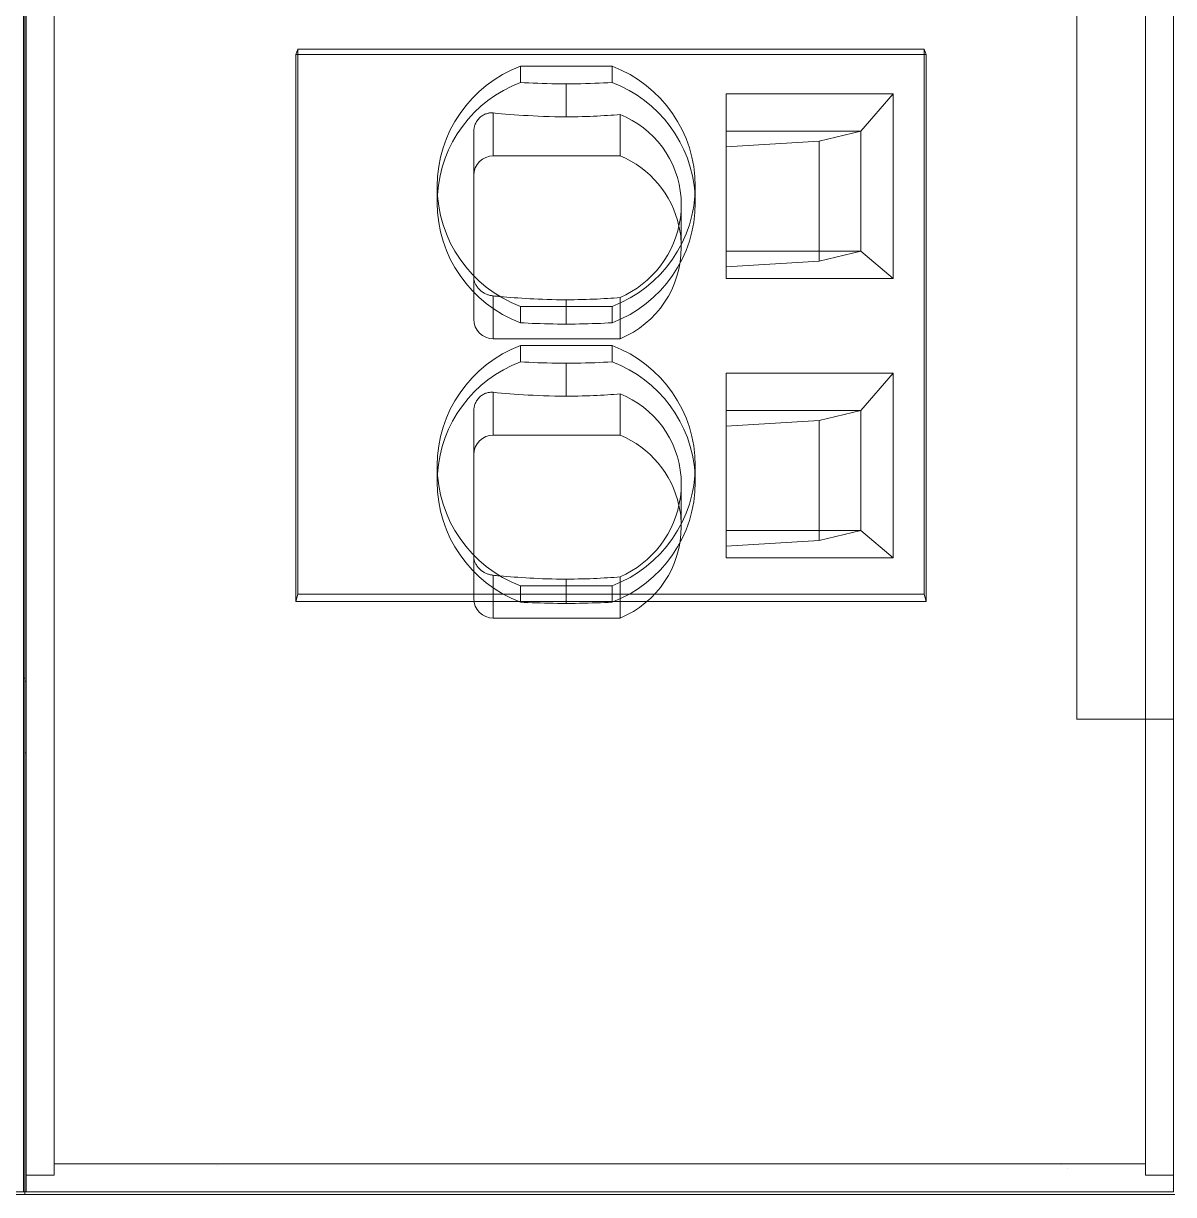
# Model space of a CAD drawing. Header units: millimetres. Extents: x 4137 to 6698, y 1400 to 3585.
# Drawn here: x 4428.68 to 4469.68, y 2530.65 to 2572.41 of the extents above; entities that cross this region are included whole.
import ezdxf

# ---------------------------------------------------------------- set-up
doc = ezdxf.new("R2010")
doc.units = ezdxf.units.MM
doc.layers.add('000-SI-Oprema', color=30, linetype='Continuous', lineweight=0)

msp = doc.modelspace()

# ---------------------------------------------------------------- linework, layer by layer
at = {"layer": '000-SI-Oprema', "color": 0, "linetype": 'ByBlock', "lineweight": 0}
for p, q in [((4428.68, 2530.745), (4428.68, 2660.745)), ((4428.68, 2549.295), (4428.68, 2660.745)), ((4428.68, 2660.745), (4428.68, 2530.745)), ((4428.68, 2549.295), (4428.68, 2660.745)), ((4428.728, 2530.646), (4428.728, 2660.646)), ((4428.728, 2549.195), (4428.728, 2660.646)), ((4428.728, 2660.646), (4428.728, 2530.646)), ((4428.728, 2549.195), (4428.728, 2660.646)), ((4428.776, 2660.546), (4428.776, 2547.605)), ((4466.226, 2660.546), (4466.226, 2547.605)), ((4469.676, 2660.546), (4469.676, 2547.604)), ((4429.776, 2660.044), (4429.776, 2548.761)), ((4468.676, 2548.761), (4468.676, 2660.071)), ((4438.464, 2571.493), (4438.388, 2571.308)), ((4438.39, 2551.796), (4438.388, 2571.308)), ((4438.388, 2571.308), (4438.464, 2571.308)), ((4438.464, 2571.493), (4438.464, 2552.053)), ((4438.464, 2571.493), (4460.787, 2571.493)), ((4438.464, 2571.308), (4460.787, 2571.308)), ((4460.787, 2571.493), (4460.863, 2571.308)), ((4460.787, 2571.493), (4460.787, 2552.053)), ((4460.787, 2571.308), (4460.863, 2571.308)), ((4460.862, 2551.796), (4460.863, 2571.308)), ((4449.662, 2570.886), (4446.394, 2570.886)), ((4446.394, 2570.886), (4446.394, 2570.302)), ((4449.662, 2570.886), (4449.662, 2570.302)), ((4446.394, 2570.302), (4446.543, 2570.295)), ((4446.543, 2570.295), (4446.696, 2570.288)), ((4446.696, 2570.288), (4446.852, 2570.281)), ((4446.852, 2570.281), (4447.012, 2570.275)), ((4449.043, 2570.275), (4449.203, 2570.281)), ((4449.203, 2570.281), (4449.359, 2570.288)), ((4449.359, 2570.288), (4449.512, 2570.295)), ((4449.512, 2570.295), (4449.662, 2570.302)), ((4447.012, 2570.275), (4447.175, 2570.27)), ((4447.175, 2570.27), (4447.341, 2570.265)), ((4447.341, 2570.265), (4447.51, 2570.262)), ((4447.51, 2570.262), (4447.682, 2570.259)), ((4447.682, 2570.259), (4447.854, 2570.258)), ((4447.854, 2570.258), (4448.028, 2570.257)), ((4448.028, 2570.257), (4448.201, 2570.258)), ((4448.028, 2569.081), (4448.028, 2570.257)), ((4448.201, 2570.258), (4448.374, 2570.259)), ((4448.374, 2570.259), (4448.545, 2570.262)), ((4448.545, 2570.262), (4448.714, 2570.265)), ((4448.714, 2570.265), (4448.88, 2570.27)), ((4448.88, 2570.27), (4449.043, 2570.275)), ((4453.728, 2563.311), (4453.728, 2569.895)), ((4459.682, 2569.895), (4453.728, 2569.895)), ((4458.528, 2568.57), (4459.682, 2569.895)), ((4459.682, 2569.895), (4459.682, 2563.311)), ((4444.921, 2569.029), (4444.896, 2569.001)), ((4444.947, 2569.055), (4444.921, 2569.029)), ((4444.975, 2569.079), (4444.947, 2569.055)), ((4445.003, 2569.101), (4444.975, 2569.079)), ((4445.032, 2569.121), (4445.003, 2569.101)), ((4445.061, 2569.139), (4445.032, 2569.121)), ((4445.091, 2569.155), (4445.061, 2569.139)), ((4445.121, 2569.17), (4445.091, 2569.155)), ((4445.151, 2569.182), (4445.121, 2569.17)), ((4445.181, 2569.192), (4445.151, 2569.182)), ((4445.21, 2569.201), (4445.181, 2569.192)), ((4445.239, 2569.208), (4445.21, 2569.201)), ((4445.267, 2569.213), (4445.239, 2569.208)), ((4445.295, 2569.217), (4445.267, 2569.213)), ((4445.323, 2569.219), (4445.295, 2569.217)), ((4445.35, 2569.221), (4445.323, 2569.219)), ((4445.376, 2569.221), (4445.35, 2569.221)), ((4445.402, 2569.22), (4445.376, 2569.221)), ((4445.428, 2569.218), (4445.402, 2569.22)), ((4445.428, 2569.218), (4445.571, 2569.205)), ((4445.428, 2569.218), (4445.428, 2567.691)), ((4445.571, 2569.205), (4445.716, 2569.192)), ((4445.716, 2569.192), (4445.865, 2569.179)), ((4445.865, 2569.179), (4446.017, 2569.167)), ((4446.017, 2569.167), (4446.174, 2569.155)), ((4446.174, 2569.155), (4446.334, 2569.144)), ((4446.334, 2569.144), (4446.499, 2569.133)), ((4446.499, 2569.133), (4446.67, 2569.122)), ((4446.67, 2569.122), (4446.847, 2569.112)), ((4446.847, 2569.112), (4447.03, 2569.104)), ((4447.03, 2569.104), (4447.218, 2569.096)), ((4447.218, 2569.096), (4447.414, 2569.09)), ((4447.414, 2569.09), (4447.615, 2569.085)), ((4447.615, 2569.085), (4447.82, 2569.082)), ((4447.82, 2569.082), (4448.028, 2569.081)), ((4448.028, 2569.081), (4448.172, 2569.082)), ((4448.172, 2569.082), (4448.315, 2569.083)), ((4448.315, 2569.083), (4448.457, 2569.086)), ((4448.457, 2569.086), (4448.598, 2569.089)), ((4448.598, 2569.089), (4448.735, 2569.093)), ((4448.735, 2569.093), (4448.869, 2569.097)), ((4448.869, 2569.097), (4449, 2569.103)), ((4449, 2569.103), (4449.128, 2569.109)), ((4449.128, 2569.109), (4449.253, 2569.115)), ((4449.253, 2569.115), (4449.376, 2569.122)), ((4449.376, 2569.122), (4449.495, 2569.129)), ((4449.495, 2569.129), (4449.612, 2569.136)), ((4449.612, 2569.136), (4449.726, 2569.144)), ((4449.726, 2569.144), (4449.838, 2569.152)), ((4449.838, 2569.152), (4449.948, 2569.16)), ((4449.948, 2569.16), (4449.948, 2567.691)), ((4450.168, 2569.064), (4449.948, 2569.16)), ((4450.38, 2568.953), (4450.168, 2569.064)), ((4444.732, 2568.606), (4444.729, 2568.577)), ((4444.736, 2568.635), (4444.732, 2568.606)), ((4444.74, 2568.665), (4444.736, 2568.635)), ((4444.746, 2568.695), (4444.74, 2568.665)), ((4444.754, 2568.726), (4444.746, 2568.695)), ((4444.763, 2568.757), (4444.754, 2568.726)), ((4444.773, 2568.788), (4444.763, 2568.757)), ((4444.785, 2568.819), (4444.773, 2568.788)), ((4444.799, 2568.85), (4444.785, 2568.819)), ((4444.815, 2568.882), (4444.799, 2568.85)), ((4444.832, 2568.912), (4444.815, 2568.882)), ((4444.852, 2568.943), (4444.832, 2568.912)), ((4444.873, 2568.972), (4444.852, 2568.943)), ((4444.896, 2569.001), (4444.873, 2568.972)), ((4450.585, 2568.828), (4450.38, 2568.953)), ((4450.78, 2568.689), (4450.585, 2568.828)), ((4450.965, 2568.536), (4450.78, 2568.689)), ((4444.729, 2568.577), (4444.728, 2568.549)), ((4444.728, 2568.549), (4444.728, 2568.522)), ((4444.728, 2568.344), (4444.728, 2568.522)), ((4444.728, 2568.163), (4444.728, 2568.344)), ((4451.14, 2568.37), (4450.965, 2568.536)), ((4451.303, 2568.192), (4451.14, 2568.37)), ((4451.454, 2568.002), (4451.303, 2568.192)), ((4453.728, 2568.57), (4458.528, 2568.57)), ((4457.043, 2568.215), (4453.728, 2568.012)), ((4457.043, 2568.215), (4458.528, 2568.57)), ((4457.043, 2564.287), (4457.043, 2568.215)), ((4458.528, 2564.287), (4458.528, 2568.57)), ((4444.728, 2567.979), (4444.728, 2568.163)), ((4444.728, 2567.79), (4444.728, 2567.979)), ((4444.728, 2567.596), (4444.728, 2567.79)), ((4451.591, 2567.801), (4451.454, 2568.002)), ((4451.714, 2567.591), (4451.591, 2567.801)), ((4444.728, 2567.397), (4444.728, 2567.596)), ((4444.728, 2567.193), (4444.728, 2567.397)), ((4449.948, 2567.691), (4445.428, 2567.691)), ((4451.822, 2567.372), (4451.714, 2567.591)), ((4451.914, 2567.146), (4451.822, 2567.372)), ((4444.728, 2566.981), (4444.728, 2567.193)), ((4444.728, 2566.762), (4444.728, 2566.981)), ((4451.99, 2566.914), (4451.914, 2567.146)), ((4443.428, 2566.603), (4443.428, 2566.019)), ((4444.728, 2566.538), (4444.728, 2566.762)), ((4444.728, 2566.309), (4444.728, 2566.538)), ((4452.05, 2566.677), (4451.99, 2566.914)), ((4452.093, 2566.436), (4452.05, 2566.677)), ((4452.628, 2566.019), (4452.628, 2566.603)), ((4444.728, 2566.076), (4444.728, 2566.309)), ((4452.119, 2566.191), (4452.093, 2566.436)), ((4452.128, 2565.943), (4452.119, 2566.191)), ((4444.728, 2565.838), (4444.728, 2566.076)), ((4444.728, 2565.603), (4444.728, 2565.838)), ((4452.096, 2565.477), (4452.12, 2565.709)), ((4452.12, 2565.709), (4452.128, 2565.943)), ((4452.128, 2564.428), (4452.128, 2565.943)), ((4444.728, 2565.376), (4444.728, 2565.603)), ((4444.728, 2565.157), (4444.728, 2565.376)), ((4452.058, 2565.247), (4452.096, 2565.477)), ((4444.728, 2564.948), (4444.728, 2565.157)), ((4444.728, 2564.747), (4444.728, 2564.948)), ((4451.937, 2564.797), (4452.005, 2565.02)), ((4452.005, 2565.02), (4452.058, 2565.247)), ((4444.728, 2564.556), (4444.728, 2564.747)), ((4444.728, 2564.373), (4444.728, 2564.556)), ((4451.758, 2564.365), (4451.854, 2564.578)), ((4451.854, 2564.578), (4451.937, 2564.797)), ((4444.728, 2564.198), (4444.728, 2564.373)), ((4444.728, 2564.03), (4444.728, 2564.198)), ((4444.728, 2563.867), (4444.728, 2564.03)), ((4451.524, 2563.959), (4451.648, 2564.159)), ((4451.648, 2564.159), (4451.758, 2564.365)), ((4453.728, 2564.287), (4458.528, 2564.287)), ((4457.043, 2563.931), (4457.043, 2564.287)), ((4457.043, 2563.931), (4458.528, 2564.287)), ((4459.682, 2563.311), (4458.528, 2564.287)), ((4444.728, 2563.71), (4444.728, 2563.867)), ((4444.728, 2563.558), (4444.728, 2563.71)), ((4451.241, 2563.587), (4451.388, 2563.768)), ((4451.388, 2563.768), (4451.524, 2563.959)), ((4457.043, 2563.931), (4453.728, 2563.729)), ((4444.728, 2563.41), (4444.728, 2563.558)), ((4444.728, 2563.407), (4444.728, 2563.41)), ((4444.728, 2563.404), (4444.728, 2563.407)), ((4444.728, 2563.401), (4444.728, 2563.404)), ((4444.728, 2563.398), (4444.728, 2563.401)), ((4444.728, 2563.394), (4444.728, 2563.398)), ((4444.728, 2563.391), (4444.728, 2563.394)), ((4444.728, 2563.391), (4444.728, 2563.37)), ((4444.728, 2563.391), (4444.728, 2561.863)), ((4444.728, 2563.37), (4444.729, 2563.349)), ((4444.729, 2563.349), (4444.731, 2563.327)), ((4444.731, 2563.327), (4444.734, 2563.305)), ((4444.734, 2563.305), (4444.738, 2563.283)), ((4444.738, 2563.283), (4444.742, 2563.26)), ((4444.742, 2563.26), (4444.748, 2563.236)), ((4444.748, 2563.236), (4444.755, 2563.212)), ((4444.755, 2563.212), (4444.763, 2563.188)), ((4444.763, 2563.188), (4444.773, 2563.163)), ((4450.737, 2563.108), (4450.915, 2563.257)), ((4450.915, 2563.257), (4451.083, 2563.417)), ((4451.083, 2563.417), (4451.241, 2563.587)), ((4453.728, 2563.311), (4459.682, 2563.311)), ((4444.773, 2563.163), (4444.784, 2563.138)), ((4444.784, 2563.138), (4444.796, 2563.112)), ((4444.796, 2563.112), (4444.809, 2563.086)), ((4444.809, 2563.086), (4444.825, 2563.06)), ((4444.825, 2563.06), (4444.841, 2563.035)), ((4444.841, 2563.035), (4444.859, 2563.009)), ((4444.859, 2563.009), (4444.879, 2562.984)), ((4444.879, 2562.984), (4444.9, 2562.959)), ((4444.9, 2562.959), (4444.922, 2562.935)), ((4444.922, 2562.935), (4444.946, 2562.911)), ((4444.946, 2562.911), (4444.97, 2562.889)), ((4444.97, 2562.889), (4444.996, 2562.868)), ((4444.996, 2562.868), (4445.021, 2562.848)), ((4445.021, 2562.848), (4445.048, 2562.83)), ((4445.048, 2562.83), (4445.074, 2562.812)), ((4445.074, 2562.812), (4445.101, 2562.796)), ((4445.101, 2562.796), (4445.128, 2562.782)), ((4445.128, 2562.782), (4445.155, 2562.768)), ((4445.155, 2562.768), (4445.181, 2562.756)), ((4450.156, 2562.734), (4450.357, 2562.847)), ((4450.357, 2562.847), (4450.551, 2562.971)), ((4450.551, 2562.971), (4450.737, 2563.108)), ((4445.181, 2562.756), (4445.208, 2562.746)), ((4445.208, 2562.746), (4445.234, 2562.736)), ((4445.234, 2562.736), (4445.259, 2562.727)), ((4445.259, 2562.727), (4445.285, 2562.72)), ((4445.285, 2562.72), (4445.31, 2562.713)), ((4445.31, 2562.713), (4445.334, 2562.708)), ((4445.334, 2562.708), (4445.358, 2562.703)), ((4445.358, 2562.703), (4445.382, 2562.699)), ((4445.382, 2562.699), (4445.405, 2562.696)), ((4445.405, 2562.696), (4445.428, 2562.693)), ((4445.466, 2562.69), (4445.428, 2562.693)), ((4445.428, 2562.693), (4445.428, 2561.166)), ((4445.505, 2562.686), (4445.466, 2562.69)), ((4445.545, 2562.682), (4445.505, 2562.686)), ((4445.584, 2562.679), (4445.545, 2562.682)), ((4445.624, 2562.675), (4445.584, 2562.679)), ((4445.664, 2562.672), (4445.624, 2562.675)), ((4445.787, 2562.661), (4445.664, 2562.672)), ((4445.912, 2562.65), (4445.787, 2562.661)), ((4446.04, 2562.64), (4445.912, 2562.65)), ((4446.171, 2562.63), (4446.04, 2562.64)), ((4446.304, 2562.621), (4446.171, 2562.63)), ((4446.441, 2562.611), (4446.304, 2562.621)), ((4446.582, 2562.602), (4446.441, 2562.611)), ((4446.726, 2562.594), (4446.582, 2562.602)), ((4446.874, 2562.586), (4446.726, 2562.594)), ((4447.027, 2562.579), (4446.874, 2562.586)), ((4447.184, 2562.572), (4447.027, 2562.579)), ((4447.347, 2562.567), (4447.184, 2562.572)), ((4447.513, 2562.562), (4447.347, 2562.567)), ((4447.682, 2562.559), (4447.513, 2562.562)), ((4447.853, 2562.557), (4447.682, 2562.559)), ((4448.028, 2562.556), (4447.853, 2562.557)), ((4448.173, 2562.557), (4448.028, 2562.556)), ((4448.028, 2562.556), (4448.028, 2562.319)), ((4448.316, 2562.558), (4448.173, 2562.557)), ((4448.458, 2562.561), (4448.316, 2562.558)), ((4448.597, 2562.564), (4448.458, 2562.561)), ((4448.734, 2562.568), (4448.597, 2562.564)), ((4448.869, 2562.572), (4448.734, 2562.568)), ((4449, 2562.578), (4448.869, 2562.572)), ((4449.129, 2562.583), (4449, 2562.578)), ((4449.254, 2562.59), (4449.129, 2562.583)), ((4449.376, 2562.597), (4449.254, 2562.59)), ((4449.495, 2562.604), (4449.376, 2562.597)), ((4449.612, 2562.611), (4449.495, 2562.604)), ((4449.726, 2562.619), (4449.612, 2562.611)), ((4449.838, 2562.627), (4449.726, 2562.619)), ((4449.948, 2562.635), (4449.838, 2562.627)), ((4449.948, 2562.635), (4450.156, 2562.734)), ((4449.948, 2562.635), (4449.948, 2561.166)), ((4446.394, 2562.319), (4446.394, 2561.735)), ((4446.394, 2562.319), (4449.662, 2562.319)), ((4448.028, 2562.319), (4448.028, 2561.69)), ((4449.662, 2562.319), (4449.662, 2561.735)), ((4446.529, 2561.728), (4446.394, 2561.735)), ((4446.668, 2561.722), (4446.529, 2561.728)), ((4446.809, 2561.715), (4446.668, 2561.722)), ((4446.954, 2561.71), (4446.809, 2561.715)), ((4447.101, 2561.705), (4446.954, 2561.71)), ((4447.25, 2561.7), (4447.101, 2561.705)), ((4447.402, 2561.697), (4447.25, 2561.7)), ((4447.556, 2561.694), (4447.402, 2561.697)), ((4447.713, 2561.692), (4447.556, 2561.694)), ((4447.87, 2561.69), (4447.713, 2561.692)), ((4448.028, 2561.69), (4447.87, 2561.69)), ((4448.186, 2561.69), (4448.028, 2561.69)), ((4448.343, 2561.692), (4448.186, 2561.69)), ((4448.498, 2561.694), (4448.343, 2561.692)), ((4448.652, 2561.697), (4448.498, 2561.694)), ((4448.805, 2561.7), (4448.652, 2561.697)), ((4448.955, 2561.705), (4448.805, 2561.7)), ((4449.102, 2561.71), (4448.955, 2561.705)), ((4449.246, 2561.715), (4449.102, 2561.71)), ((4449.387, 2561.722), (4449.246, 2561.715)), ((4449.526, 2561.728), (4449.387, 2561.722)), ((4449.662, 2561.735), (4449.526, 2561.728)), ((4445.428, 2561.166), (4449.948, 2561.166)), ((4449.662, 2560.924), (4446.394, 2560.924)), ((4446.394, 2560.924), (4446.394, 2560.341)), ((4449.662, 2560.924), (4449.662, 2560.341)), ((4446.394, 2560.341), (4446.543, 2560.333)), ((4446.543, 2560.333), (4446.696, 2560.326)), ((4446.696, 2560.326), (4446.852, 2560.319)), ((4446.852, 2560.319), (4447.012, 2560.313)), ((4447.012, 2560.313), (4447.175, 2560.308)), ((4447.175, 2560.308), (4447.341, 2560.303)), ((4447.341, 2560.303), (4447.51, 2560.3)), ((4447.51, 2560.3), (4447.682, 2560.297)), ((4447.682, 2560.297), (4447.854, 2560.296)), ((4447.854, 2560.296), (4448.028, 2560.295)), ((4448.028, 2560.295), (4448.201, 2560.296)), ((4448.028, 2559.119), (4448.028, 2560.295)), ((4448.201, 2560.296), (4448.374, 2560.297)), ((4448.374, 2560.297), (4448.545, 2560.3)), ((4448.545, 2560.3), (4448.714, 2560.303)), ((4448.714, 2560.303), (4448.88, 2560.308)), ((4448.88, 2560.308), (4449.043, 2560.313)), ((4449.043, 2560.313), (4449.203, 2560.319)), ((4449.203, 2560.319), (4449.359, 2560.326)), ((4449.359, 2560.326), (4449.512, 2560.333)), ((4449.512, 2560.333), (4449.662, 2560.341)), ((4453.728, 2553.349), (4453.728, 2559.933)), ((4459.682, 2559.933), (4453.728, 2559.933)), ((4458.528, 2558.608), (4459.682, 2559.933)), ((4459.682, 2559.933), (4459.682, 2553.349)), ((4444.873, 2559.01), (4444.852, 2558.981)), ((4444.896, 2559.039), (4444.873, 2559.01)), ((4444.921, 2559.067), (4444.896, 2559.039)), ((4444.947, 2559.093), (4444.921, 2559.067)), ((4444.975, 2559.117), (4444.947, 2559.093)), ((4445.003, 2559.139), (4444.975, 2559.117)), ((4445.032, 2559.159), (4445.003, 2559.139)), ((4445.061, 2559.177), (4445.032, 2559.159)), ((4445.091, 2559.194), (4445.061, 2559.177)), ((4445.121, 2559.208), (4445.091, 2559.194)), ((4445.151, 2559.22), (4445.121, 2559.208)), ((4445.181, 2559.23), (4445.151, 2559.22)), ((4445.21, 2559.239), (4445.181, 2559.23)), ((4445.239, 2559.246), (4445.21, 2559.239)), ((4445.267, 2559.251), (4445.239, 2559.246)), ((4445.295, 2559.255), (4445.267, 2559.251)), ((4445.323, 2559.257), (4445.295, 2559.255)), ((4445.35, 2559.259), (4445.323, 2559.257)), ((4445.376, 2559.259), (4445.35, 2559.259)), ((4445.402, 2559.258), (4445.376, 2559.259)), ((4445.428, 2559.256), (4445.402, 2559.258)), ((4445.428, 2559.256), (4445.428, 2557.729)), ((4445.428, 2559.256), (4445.571, 2559.243)), ((4445.571, 2559.243), (4445.716, 2559.23)), ((4445.716, 2559.23), (4445.865, 2559.217)), ((4445.865, 2559.217), (4446.017, 2559.205)), ((4446.017, 2559.205), (4446.174, 2559.193)), ((4446.174, 2559.193), (4446.334, 2559.182)), ((4446.334, 2559.182), (4446.499, 2559.171)), ((4446.499, 2559.171), (4446.67, 2559.16)), ((4446.67, 2559.16), (4446.847, 2559.151)), ((4446.847, 2559.151), (4447.03, 2559.142)), ((4447.03, 2559.142), (4447.218, 2559.134)), ((4447.218, 2559.134), (4447.414, 2559.128)), ((4447.414, 2559.128), (4447.615, 2559.123)), ((4447.615, 2559.123), (4447.82, 2559.12)), ((4447.82, 2559.12), (4448.028, 2559.119)), ((4448.028, 2559.119), (4448.172, 2559.12)), ((4448.172, 2559.12), (4448.315, 2559.121)), ((4448.315, 2559.121), (4448.457, 2559.124)), ((4448.457, 2559.124), (4448.598, 2559.127)), ((4448.598, 2559.127), (4448.735, 2559.131)), ((4448.735, 2559.131), (4448.869, 2559.135)), ((4448.869, 2559.135), (4449, 2559.141)), ((4449, 2559.141), (4449.128, 2559.147)), ((4449.128, 2559.147), (4449.253, 2559.153)), ((4449.253, 2559.153), (4449.376, 2559.16)), ((4449.376, 2559.16), (4449.495, 2559.167)), ((4449.495, 2559.167), (4449.612, 2559.174)), ((4449.612, 2559.174), (4449.726, 2559.182)), ((4449.726, 2559.182), (4449.838, 2559.19)), ((4449.838, 2559.19), (4449.948, 2559.198)), ((4450.168, 2559.102), (4449.948, 2559.198)), ((4449.948, 2559.198), (4449.948, 2557.729)), ((4450.38, 2558.991), (4450.168, 2559.102)), ((4444.729, 2558.615), (4444.728, 2558.587)), ((4444.728, 2558.587), (4444.728, 2558.56)), ((4444.732, 2558.644), (4444.729, 2558.615)), ((4444.736, 2558.673), (4444.732, 2558.644)), ((4444.74, 2558.703), (4444.736, 2558.673)), ((4444.746, 2558.733), (4444.74, 2558.703)), ((4444.754, 2558.764), (4444.746, 2558.733)), ((4444.763, 2558.795), (4444.754, 2558.764)), ((4444.773, 2558.826), (4444.763, 2558.795)), ((4444.785, 2558.857), (4444.773, 2558.826)), ((4444.799, 2558.888), (4444.785, 2558.857)), ((4444.815, 2558.92), (4444.799, 2558.888)), ((4444.832, 2558.951), (4444.815, 2558.92)), ((4444.852, 2558.981), (4444.832, 2558.951)), ((4450.585, 2558.866), (4450.38, 2558.991)), ((4450.78, 2558.727), (4450.585, 2558.866)), ((4450.965, 2558.574), (4450.78, 2558.727)), ((4453.728, 2558.608), (4458.528, 2558.608)), ((4457.043, 2558.253), (4458.528, 2558.608)), ((4458.528, 2554.325), (4458.528, 2558.608)), ((4444.728, 2558.382), (4444.728, 2558.56)), ((4444.728, 2558.201), (4444.728, 2558.382)), ((4444.728, 2558.017), (4444.728, 2558.201)), ((4451.14, 2558.408), (4450.965, 2558.574)), ((4451.303, 2558.23), (4451.14, 2558.408)), ((4451.454, 2558.04), (4451.303, 2558.23)), ((4457.043, 2558.253), (4453.728, 2558.05)), ((4457.043, 2554.325), (4457.043, 2558.253)), ((4444.728, 2557.828), (4444.728, 2558.017)), ((4444.728, 2557.634), (4444.728, 2557.828)), ((4451.591, 2557.839), (4451.454, 2558.04)), ((4451.714, 2557.629), (4451.591, 2557.839)), ((4444.728, 2557.435), (4444.728, 2557.634)), ((4444.728, 2557.231), (4444.728, 2557.435)), ((4449.948, 2557.729), (4445.428, 2557.729)), ((4451.822, 2557.41), (4451.714, 2557.629)), ((4451.914, 2557.184), (4451.822, 2557.41)), ((4444.728, 2557.019), (4444.728, 2557.231)), ((4444.728, 2556.8), (4444.728, 2557.019)), ((4451.99, 2556.953), (4451.914, 2557.184)), ((4452.05, 2556.715), (4451.99, 2556.953)), ((4443.428, 2556.641), (4443.428, 2556.057)), ((4444.728, 2556.576), (4444.728, 2556.8)), ((4444.728, 2556.347), (4444.728, 2556.576)), ((4452.093, 2556.474), (4452.05, 2556.715)), ((4452.628, 2556.057), (4452.628, 2556.641)), ((4444.728, 2556.114), (4444.728, 2556.347)), ((4444.728, 2555.876), (4444.728, 2556.114)), ((4452.119, 2556.229), (4452.093, 2556.474)), ((4452.128, 2555.981), (4452.119, 2556.229)), ((4444.728, 2555.641), (4444.728, 2555.876)), ((4452.096, 2555.515), (4452.12, 2555.747)), ((4452.12, 2555.747), (4452.128, 2555.981)), ((4452.128, 2554.466), (4452.128, 2555.981)), ((4444.728, 2555.414), (4444.728, 2555.641)), ((4444.728, 2555.196), (4444.728, 2555.414)), ((4452.005, 2555.058), (4452.058, 2555.285)), ((4452.058, 2555.285), (4452.096, 2555.515)), ((4444.728, 2554.986), (4444.728, 2555.196)), ((4444.728, 2554.785), (4444.728, 2554.986)), ((4451.854, 2554.616), (4451.937, 2554.835)), ((4451.937, 2554.835), (4452.005, 2555.058)), ((4444.728, 2554.594), (4444.728, 2554.785)), ((4444.728, 2554.411), (4444.728, 2554.594)), ((4444.728, 2554.236), (4444.728, 2554.411)), ((4451.758, 2554.403), (4451.854, 2554.616)), ((4444.728, 2554.068), (4444.728, 2554.236)), ((4444.728, 2553.905), (4444.728, 2554.068)), ((4451.388, 2553.806), (4451.524, 2553.997)), ((4451.524, 2553.997), (4451.648, 2554.197)), ((4451.648, 2554.197), (4451.758, 2554.403)), ((4453.728, 2554.325), (4458.528, 2554.325)), ((4457.043, 2553.969), (4457.043, 2554.325)), ((4457.043, 2553.969), (4458.528, 2554.325)), ((4459.682, 2553.349), (4458.528, 2554.325)), ((4444.728, 2553.748), (4444.728, 2553.905)), ((4444.728, 2553.596), (4444.728, 2553.748)), ((4444.728, 2553.448), (4444.728, 2553.596)), ((4451.083, 2553.455), (4451.241, 2553.625)), ((4451.241, 2553.625), (4451.388, 2553.806)), ((4457.043, 2553.969), (4453.728, 2553.767)), ((4444.728, 2553.445), (4444.728, 2553.448)), ((4444.728, 2553.442), (4444.728, 2553.445)), ((4444.728, 2553.439), (4444.728, 2553.442)), ((4444.728, 2553.436), (4444.728, 2553.439)), ((4444.728, 2553.432), (4444.728, 2553.436)), ((4444.728, 2553.429), (4444.728, 2553.432)), ((4444.728, 2553.429), (4444.728, 2551.901)), ((4444.728, 2553.429), (4444.728, 2553.408)), ((4444.728, 2553.408), (4444.729, 2553.387)), ((4444.729, 2553.387), (4444.731, 2553.366)), ((4444.731, 2553.366), (4444.734, 2553.343)), ((4444.734, 2553.343), (4444.738, 2553.321)), ((4444.738, 2553.321), (4444.742, 2553.298)), ((4444.742, 2553.298), (4444.748, 2553.274)), ((4444.748, 2553.274), (4444.755, 2553.25)), ((4444.755, 2553.25), (4444.763, 2553.226)), ((4444.763, 2553.226), (4444.773, 2553.201)), ((4444.773, 2553.201), (4444.784, 2553.176)), ((4444.784, 2553.176), (4444.796, 2553.15)), ((4450.737, 2553.146), (4450.915, 2553.295)), ((4450.915, 2553.295), (4451.083, 2553.455)), ((4453.728, 2553.349), (4459.682, 2553.349)), ((4444.796, 2553.15), (4444.809, 2553.124)), ((4444.809, 2553.124), (4444.825, 2553.099)), ((4444.825, 2553.099), (4444.841, 2553.073)), ((4444.841, 2553.073), (4444.859, 2553.047)), ((4444.859, 2553.047), (4444.879, 2553.022)), ((4444.879, 2553.022), (4444.9, 2552.997)), ((4444.9, 2552.997), (4444.922, 2552.973)), ((4444.922, 2552.973), (4444.946, 2552.949)), ((4444.946, 2552.949), (4444.97, 2552.927)), ((4444.97, 2552.927), (4444.996, 2552.906)), ((4444.996, 2552.906), (4445.021, 2552.886)), ((4445.021, 2552.886), (4445.048, 2552.868)), ((4445.048, 2552.868), (4445.074, 2552.85)), ((4445.074, 2552.85), (4445.101, 2552.834)), ((4445.101, 2552.834), (4445.128, 2552.82)), ((4445.128, 2552.82), (4445.155, 2552.806)), ((4445.155, 2552.806), (4445.181, 2552.794)), ((4445.181, 2552.794), (4445.208, 2552.784)), ((4445.208, 2552.784), (4445.234, 2552.774)), ((4445.234, 2552.774), (4445.259, 2552.765)), ((4445.259, 2552.765), (4445.285, 2552.758)), ((4445.285, 2552.758), (4445.31, 2552.751)), ((4445.31, 2552.751), (4445.334, 2552.746)), ((4445.334, 2552.746), (4445.358, 2552.741)), ((4445.358, 2552.741), (4445.382, 2552.737)), ((4445.382, 2552.737), (4445.405, 2552.734)), ((4449.948, 2552.673), (4450.156, 2552.772)), ((4450.156, 2552.772), (4450.357, 2552.885)), ((4450.357, 2552.885), (4450.551, 2553.009)), ((4450.551, 2553.009), (4450.737, 2553.146)), ((4445.405, 2552.734), (4445.428, 2552.731)), ((4445.428, 2552.731), (4445.428, 2551.204)), ((4445.466, 2552.728), (4445.428, 2552.731)), ((4445.505, 2552.724), (4445.466, 2552.728)), ((4445.545, 2552.72), (4445.505, 2552.724)), ((4445.584, 2552.717), (4445.545, 2552.72)), ((4445.624, 2552.713), (4445.584, 2552.717)), ((4445.664, 2552.71), (4445.624, 2552.713)), ((4445.787, 2552.699), (4445.664, 2552.71)), ((4445.912, 2552.688), (4445.787, 2552.699)), ((4446.04, 2552.678), (4445.912, 2552.688)), ((4446.171, 2552.668), (4446.04, 2552.678)), ((4446.304, 2552.659), (4446.171, 2552.668)), ((4446.441, 2552.649), (4446.304, 2552.659)), ((4446.394, 2552.357), (4446.394, 2551.773)), ((4446.394, 2552.357), (4449.662, 2552.357)), ((4446.582, 2552.64), (4446.441, 2552.649)), ((4446.726, 2552.632), (4446.582, 2552.64)), ((4446.874, 2552.624), (4446.726, 2552.632)), ((4447.027, 2552.617), (4446.874, 2552.624)), ((4447.184, 2552.61), (4447.027, 2552.617)), ((4447.347, 2552.605), (4447.184, 2552.61)), ((4447.513, 2552.6), (4447.347, 2552.605)), ((4447.682, 2552.597), (4447.513, 2552.6)), ((4447.853, 2552.595), (4447.682, 2552.597)), ((4448.028, 2552.594), (4447.853, 2552.595)), ((4448.173, 2552.595), (4448.028, 2552.594)), ((4448.028, 2552.594), (4448.028, 2552.357)), ((4448.028, 2552.357), (4448.028, 2551.728)), ((4448.316, 2552.596), (4448.173, 2552.595)), ((4448.458, 2552.599), (4448.316, 2552.596)), ((4448.597, 2552.602), (4448.458, 2552.599)), ((4448.734, 2552.606), (4448.597, 2552.602)), ((4448.869, 2552.61), (4448.734, 2552.606)), ((4449, 2552.616), (4448.869, 2552.61)), ((4449.129, 2552.622), (4449, 2552.616)), ((4449.254, 2552.628), (4449.129, 2552.622)), ((4449.376, 2552.635), (4449.254, 2552.628)), ((4449.495, 2552.642), (4449.376, 2552.635)), ((4449.612, 2552.649), (4449.495, 2552.642)), ((4449.726, 2552.657), (4449.612, 2552.649)), ((4449.662, 2552.357), (4449.662, 2551.773)), ((4449.838, 2552.665), (4449.726, 2552.657)), ((4449.948, 2552.673), (4449.838, 2552.665)), ((4449.948, 2552.673), (4449.948, 2551.204)), ((4438.39, 2551.796), (4438.464, 2552.053)), ((4460.787, 2552.053), (4438.464, 2552.053)), ((4460.862, 2551.796), (4460.787, 2552.053)), ((4438.39, 2551.796), (4460.862, 2551.796)), ((4446.529, 2551.766), (4446.394, 2551.773)), ((4446.668, 2551.76), (4446.529, 2551.766)), ((4446.809, 2551.754), (4446.668, 2551.76)), ((4446.954, 2551.748), (4446.809, 2551.754)), ((4447.101, 2551.743), (4446.954, 2551.748)), ((4447.25, 2551.739), (4447.101, 2551.743)), ((4447.402, 2551.735), (4447.25, 2551.739)), ((4447.556, 2551.732), (4447.402, 2551.735)), ((4447.713, 2551.73), (4447.556, 2551.732)), ((4447.87, 2551.728), (4447.713, 2551.73)), ((4448.028, 2551.728), (4447.87, 2551.728)), ((4448.186, 2551.728), (4448.028, 2551.728)), ((4448.343, 2551.73), (4448.186, 2551.728)), ((4448.498, 2551.732), (4448.343, 2551.73)), ((4448.652, 2551.735), (4448.498, 2551.732)), ((4448.805, 2551.738), (4448.652, 2551.735)), ((4448.955, 2551.743), (4448.805, 2551.738)), ((4449.102, 2551.748), (4448.955, 2551.743)), ((4449.246, 2551.754), (4449.102, 2551.748)), ((4449.387, 2551.76), (4449.246, 2551.754)), ((4449.526, 2551.766), (4449.387, 2551.76)), ((4449.662, 2551.773), (4449.526, 2551.766)), ((4445.428, 2551.204), (4449.948, 2551.204)), ((4428.68, 2549.102), (4428.68, 2549.295)), ((4428.68, 2549.056), (4428.68, 2549.295)), ((4428.68, 2546.555), (4428.68, 2549.102)), ((4428.728, 2549.056), (4428.68, 2549.056)), ((4428.68, 2546.505), (4428.68, 2549.056)), ((4428.728, 2549.003), (4428.728, 2549.195)), ((4428.728, 2548.956), (4428.728, 2549.195)), ((4428.728, 2546.455), (4428.728, 2549.003)), ((4428.776, 2548.956), (4428.728, 2548.956)), ((4428.728, 2546.405), (4428.728, 2548.956)), ((4429.776, 2544.471), (4429.776, 2548.761)), ((4468.676, 2544.471), (4468.676, 2548.761)), ((4428.776, 2547.604), (4428.776, 2543.21)), ((4466.226, 2547.604), (4469.676, 2547.604)), ((4466.226, 2547.604), (4466.226, 2547.583)), ((4469.676, 2547.604), (4469.676, 2543.21)), ((4428.68, 2531.019), (4428.68, 2546.555)), ((4428.68, 2531.019), (4428.68, 2546.505)), ((4428.728, 2530.92), (4428.728, 2546.455)), ((4428.728, 2530.92), (4428.728, 2546.405)), ((4428.776, 2546.405), (4428.728, 2546.405)), ((4429.776, 2544.471), (4429.776, 2531.333)), ((4468.676, 2544.471), (4468.676, 2531.333)), ((4428.776, 2543.21), (4428.776, 2542.982)), ((4469.676, 2543.212), (4469.676, 2542.982)), ((4428.776, 2542.982), (4428.776, 2530.746)), ((4469.676, 2542.982), (4469.676, 2530.746)), ((4429.776, 2531.746), (4429.776, 2531.746)), ((4468.676, 2531.746), (4429.776, 2531.746)), ((4435.591, 2531.682), (4435.591, 2531.682)), ((4465.691, 2531.701), (4465.691, 2531.701)), ((4465.691, 2531.701), (4465.691, 2531.701)), ((4465.889, 2531.587), (4465.889, 2531.587)), ((4468.676, 2531.746), (4468.676, 2531.746)), ((4428.68, 2530.745), (4428.68, 2531.019)), ((4428.68, 2530.745), (4428.68, 2531.019)), ((4428.776, 2531.333), (4429.776, 2531.333)), ((4468.676, 2531.333), (4469.676, 2531.333)), ((4387.68, 2530.745), (4428.68, 2530.745)), ((4428.68, 2530.745), (4387.68, 2530.745)), ((4387.728, 2530.646), (4428.728, 2530.646)), ((4428.728, 2530.646), (4387.728, 2530.646)), ((4428.68, 2530.745), (4428.68, 2530.745)), ((4428.68, 2530.745), (4469.68, 2530.745)), ((4469.68, 2530.745), (4428.68, 2530.745)), ((4428.68, 2530.745), (4428.68, 2530.745)), ((4428.728, 2530.646), (4428.728, 2530.92)), ((4428.728, 2530.646), (4428.728, 2530.92)), ((4428.728, 2530.646), (4428.728, 2530.646)), ((4428.728, 2530.646), (4469.728, 2530.646)), ((4469.728, 2530.646), (4428.728, 2530.646)), ((4428.728, 2530.646), (4428.728, 2530.646)), ((4428.776, 2530.746), (4428.776, 2530.746)), ((4428.776, 2530.746), (4469.676, 2530.746)), ((4430.68, 2530.745), (4430.68, 2530.745)), ((4430.68, 2530.745), (4430.68, 2530.745)), ((4430.68, 2530.745), (4430.68, 2530.745)), ((4430.728, 2530.646), (4430.728, 2530.646)), ((4430.728, 2530.646), (4430.728, 2530.646)), ((4430.728, 2530.646), (4430.728, 2530.646)), ((4433.68, 2530.745), (4433.68, 2530.745)), ((4433.68, 2530.745), (4433.68, 2530.745)), ((4433.68, 2530.745), (4433.68, 2530.745)), ((4433.68, 2530.745), (4433.68, 2530.745)), ((4433.68, 2530.745), (4433.68, 2530.745)), ((4433.68, 2530.745), (4433.68, 2530.745)), ((4433.68, 2530.745), (4433.68, 2530.745)), ((4433.68, 2530.745), (4433.68, 2530.745)), ((4433.68, 2530.745), (4433.68, 2530.745)), ((4433.68, 2530.745), (4433.68, 2530.745)), ((4433.68, 2530.745), (4433.68, 2530.745)), ((4433.68, 2530.745), (4433.68, 2530.745)), ((4433.728, 2530.646), (4433.728, 2530.646)), ((4433.728, 2530.646), (4433.728, 2530.646)), ((4433.728, 2530.646), (4433.728, 2530.646)), ((4433.728, 2530.646), (4433.728, 2530.646)), ((4433.728, 2530.646), (4433.728, 2530.646)), ((4433.728, 2530.646), (4433.728, 2530.646)), ((4433.728, 2530.646), (4433.728, 2530.646)), ((4433.728, 2530.646), (4433.728, 2530.646)), ((4433.728, 2530.646), (4433.728, 2530.646)), ((4433.728, 2530.646), (4433.728, 2530.646)), ((4433.728, 2530.646), (4433.728, 2530.646)), ((4433.728, 2530.646), (4433.728, 2530.646)), ((4434.08, 2530.745), (4434.08, 2530.745)), ((4434.08, 2530.745), (4434.08, 2530.745)), ((4434.128, 2530.646), (4434.128, 2530.646)), ((4434.128, 2530.646), (4434.128, 2530.646)), ((4435.58, 2530.745), (4435.58, 2530.745)), ((4435.58, 2530.745), (4435.58, 2530.745)), ((4435.58, 2530.745), (4435.58, 2530.745)), ((4435.58, 2530.745), (4435.58, 2530.745)), ((4435.628, 2530.646), (4435.628, 2530.646)), ((4435.628, 2530.646), (4435.628, 2530.646)), ((4435.628, 2530.646), (4435.628, 2530.646)), ((4435.628, 2530.646), (4435.628, 2530.646)), ((4436.58, 2530.745), (4436.58, 2530.745)), ((4436.628, 2530.646), (4436.628, 2530.646)), ((4437.08, 2530.745), (4437.08, 2530.745)), ((4437.08, 2530.745), (4437.08, 2530.745)), ((4437.08, 2530.745), (4437.08, 2530.745)), ((4437.128, 2530.646), (4437.128, 2530.646)), ((4437.128, 2530.646), (4437.128, 2530.646)), ((4437.128, 2530.646), (4437.128, 2530.646)), ((4439.002, 2530.745), (4439.002, 2530.745)), ((4439.05, 2530.646), (4439.05, 2530.646)), ((4440.924, 2530.745), (4440.924, 2530.745)), ((4440.972, 2530.646), (4440.972, 2530.646)), ((4442.68, 2530.745), (4442.68, 2530.745)), ((4442.728, 2530.646), (4442.728, 2530.646)), ((4443.28, 2530.745), (4443.28, 2530.745)), ((4443.328, 2530.646), (4443.328, 2530.646)), ((4448.197, 2530.745), (4448.197, 2530.745)), ((4448.197, 2530.745), (4448.197, 2530.745)), ((4448.197, 2530.745), (4448.197, 2530.745)), ((4448.197, 2530.745), (4448.197, 2530.745)), ((4448.197, 2530.745), (4448.197, 2530.745)), ((4448.197, 2530.745), (4448.197, 2530.745)), ((4448.197, 2530.745), (4448.197, 2530.745)), ((4448.197, 2530.745), (4448.197, 2530.745)), ((4448.197, 2530.745), (4448.197, 2530.745)), ((4448.197, 2530.745), (4448.197, 2530.745)), ((4448.197, 2530.745), (4448.197, 2530.745)), ((4448.197, 2530.745), (4448.197, 2530.745)), ((4448.197, 2530.745), (4448.197, 2530.745)), ((4448.197, 2530.745), (4448.197, 2530.745)), ((4448.245, 2530.646), (4448.245, 2530.646)), ((4448.245, 2530.646), (4448.245, 2530.646)), ((4448.245, 2530.646), (4448.245, 2530.646)), ((4448.245, 2530.646), (4448.245, 2530.646)), ((4448.245, 2530.646), (4448.245, 2530.646)), ((4448.245, 2530.646), (4448.245, 2530.646)), ((4448.245, 2530.646), (4448.245, 2530.646)), ((4448.245, 2530.646), (4448.245, 2530.646)), ((4448.245, 2530.646), (4448.245, 2530.646)), ((4448.245, 2530.646), (4448.245, 2530.646)), ((4448.245, 2530.646), (4448.245, 2530.646)), ((4448.245, 2530.646), (4448.245, 2530.646)), ((4448.245, 2530.646), (4448.245, 2530.646)), ((4448.245, 2530.646), (4448.245, 2530.646)), ((4450.162, 2530.745), (4450.162, 2530.745)), ((4450.162, 2530.745), (4450.162, 2530.745)), ((4450.162, 2530.745), (4450.162, 2530.745)), ((4450.162, 2530.745), (4450.162, 2530.745)), ((4450.162, 2530.745), (4450.162, 2530.745)), ((4450.162, 2530.745), (4450.162, 2530.745)), ((4450.162, 2530.745), (4450.162, 2530.745)), ((4450.162, 2530.745), (4450.162, 2530.745)), ((4450.162, 2530.745), (4450.162, 2530.745)), ((4450.162, 2530.745), (4450.162, 2530.745)), ((4450.162, 2530.745), (4450.162, 2530.745)), ((4450.162, 2530.745), (4450.162, 2530.745)), ((4450.162, 2530.745), (4450.162, 2530.745)), ((4450.162, 2530.745), (4450.162, 2530.745)), ((4450.21, 2530.646), (4450.21, 2530.646)), ((4450.21, 2530.646), (4450.21, 2530.646)), ((4450.21, 2530.646), (4450.21, 2530.646)), ((4450.21, 2530.646), (4450.21, 2530.646)), ((4450.21, 2530.646), (4450.21, 2530.646)), ((4450.21, 2530.646), (4450.21, 2530.646)), ((4450.21, 2530.646), (4450.21, 2530.646)), ((4450.21, 2530.646), (4450.21, 2530.646)), ((4450.21, 2530.646), (4450.21, 2530.646)), ((4450.21, 2530.646), (4450.21, 2530.646)), ((4450.21, 2530.646), (4450.21, 2530.646)), ((4450.21, 2530.646), (4450.21, 2530.646)), ((4450.21, 2530.646), (4450.21, 2530.646)), ((4450.21, 2530.646), (4450.21, 2530.646)), ((4455.08, 2530.745), (4455.08, 2530.745)), ((4455.128, 2530.646), (4455.128, 2530.646)), ((4455.68, 2530.745), (4455.68, 2530.745)), ((4455.728, 2530.646), (4455.728, 2530.646)), ((4457.431, 2530.745), (4457.431, 2530.745)), ((4457.479, 2530.646), (4457.479, 2530.646)), ((4459.353, 2530.745), (4459.353, 2530.745)), ((4459.401, 2530.646), (4459.401, 2530.646)), ((4465.68, 2530.745), (4465.68, 2530.745)), ((4465.68, 2530.745), (4465.68, 2530.745)), ((4465.68, 2530.745), (4465.68, 2530.745)), ((4465.68, 2530.745), (4465.68, 2530.745)), ((4465.68, 2530.745), (4465.68, 2530.745)), ((4465.68, 2530.745), (4465.68, 2530.745)), ((4465.68, 2530.745), (4465.68, 2530.745)), ((4465.68, 2530.745), (4465.68, 2530.745)), ((4465.68, 2530.745), (4465.68, 2530.745)), ((4465.68, 2530.745), (4465.68, 2530.745)), ((4465.68, 2530.745), (4465.68, 2530.745)), ((4465.68, 2530.745), (4465.68, 2530.745)), ((4465.68, 2530.745), (4465.68, 2530.745)), ((4465.68, 2530.745), (4465.68, 2530.745)), ((4465.728, 2530.646), (4465.728, 2530.646)), ((4465.728, 2530.646), (4465.728, 2530.646)), ((4465.728, 2530.646), (4465.728, 2530.646)), ((4465.728, 2530.646), (4465.728, 2530.646)), ((4465.728, 2530.646), (4465.728, 2530.646)), ((4465.728, 2530.646), (4465.728, 2530.646)), ((4465.728, 2530.646), (4465.728, 2530.646)), ((4465.728, 2530.646), (4465.728, 2530.646)), ((4465.728, 2530.646), (4465.728, 2530.646)), ((4465.728, 2530.646), (4465.728, 2530.646)), ((4465.728, 2530.646), (4465.728, 2530.646)), ((4465.728, 2530.646), (4465.728, 2530.646)), ((4465.728, 2530.646), (4465.728, 2530.646)), ((4465.728, 2530.646), (4465.728, 2530.646)), ((4465.982, 2530.745), (4465.982, 2530.745)), ((4466.03, 2530.646), (4466.03, 2530.646)), ((4469.628, 2530.846), (4469.628, 2530.846)), ((4469.676, 2530.746), (4469.676, 2530.746))]:
    msp.add_line(p, q, dxfattribs=at)
for centre, major_axis, start_param, end_param in [((4448.028, 2566.603), (4.6, 0), 1.933946, 3.141593), ((4448.028, 2566.603), (4.6, 0), 0, 1.207647), ((4448.028, 2566.019), (4.6, 0), 1.933946, 3.077842), ((4448.028, 2566.019), (4.6, 0), 0.063751, 1.207647), ((4445.428, 2566.993), (-0.7, 0), -1.570796, 0), ((4448.578, 2564.428), (-3.55, 0), -2.925766, -1.966994), ((4448.028, 2566.603), (4.6, 0), 3.141593, 4.349239), ((4448.028, 2566.603), (4.6, 0), -1.207647, 0), ((4448.028, 2566.019), (4.6, 0), 3.077842, 3.141593), ((4448.028, 2566.019), (4.6, 0), 0, 0.063751), ((4448.028, 2566.019), (4.6, 0), -3.141593, -1.933946), ((4448.028, 2566.019), (4.6, 0), -1.207647, 0), ((4448.578, 2564.428), (-3.55, 0), 3.141593, 3.35742), ((4448.578, 2564.428), (-3.55, 0), 1.966994, 3.141593), ((4445.428, 2561.863), (-0.7, 0), 0, 1.570796), ((4448.028, 2556.641), (4.6, 0), 1.933946, 3.141593), ((4448.028, 2556.641), (4.6, 0), 0, 1.207647), ((4448.028, 2556.057), (4.6, 0), 1.933946, 3.077842), ((4448.028, 2556.057), (4.6, 0), 0.063751, 1.207647), ((4445.428, 2557.032), (-0.7, 0), -1.570796, 0), ((4448.578, 2554.466), (-3.55, 0), -2.925766, -1.966994), ((4448.028, 2556.641), (4.6, 0), -3.141593, -1.933946), ((4448.028, 2556.641), (4.6, 0), -1.207647, 0), ((4448.028, 2556.057), (4.6, 0), 3.077842, 3.141593), ((4448.028, 2556.057), (4.6, 0), 0, 0.063751), ((4448.028, 2556.057), (4.6, 0), -3.141593, -1.933946), ((4448.028, 2556.057), (4.6, 0), -1.207647, 0), ((4448.578, 2554.466), (-3.55, 0), -3.141593, -2.925766), ((4448.578, 2554.466), (-3.55, 0), 1.966994, 3.141593), ((4445.428, 2551.901), (-0.7, 0), 0, 1.570796)]:
    msp.add_ellipse(centre, major_axis=major_axis, ratio=0.996195, start_param=start_param, end_param=end_param, dxfattribs=at)

doc.saveas('drawing.dxf')
